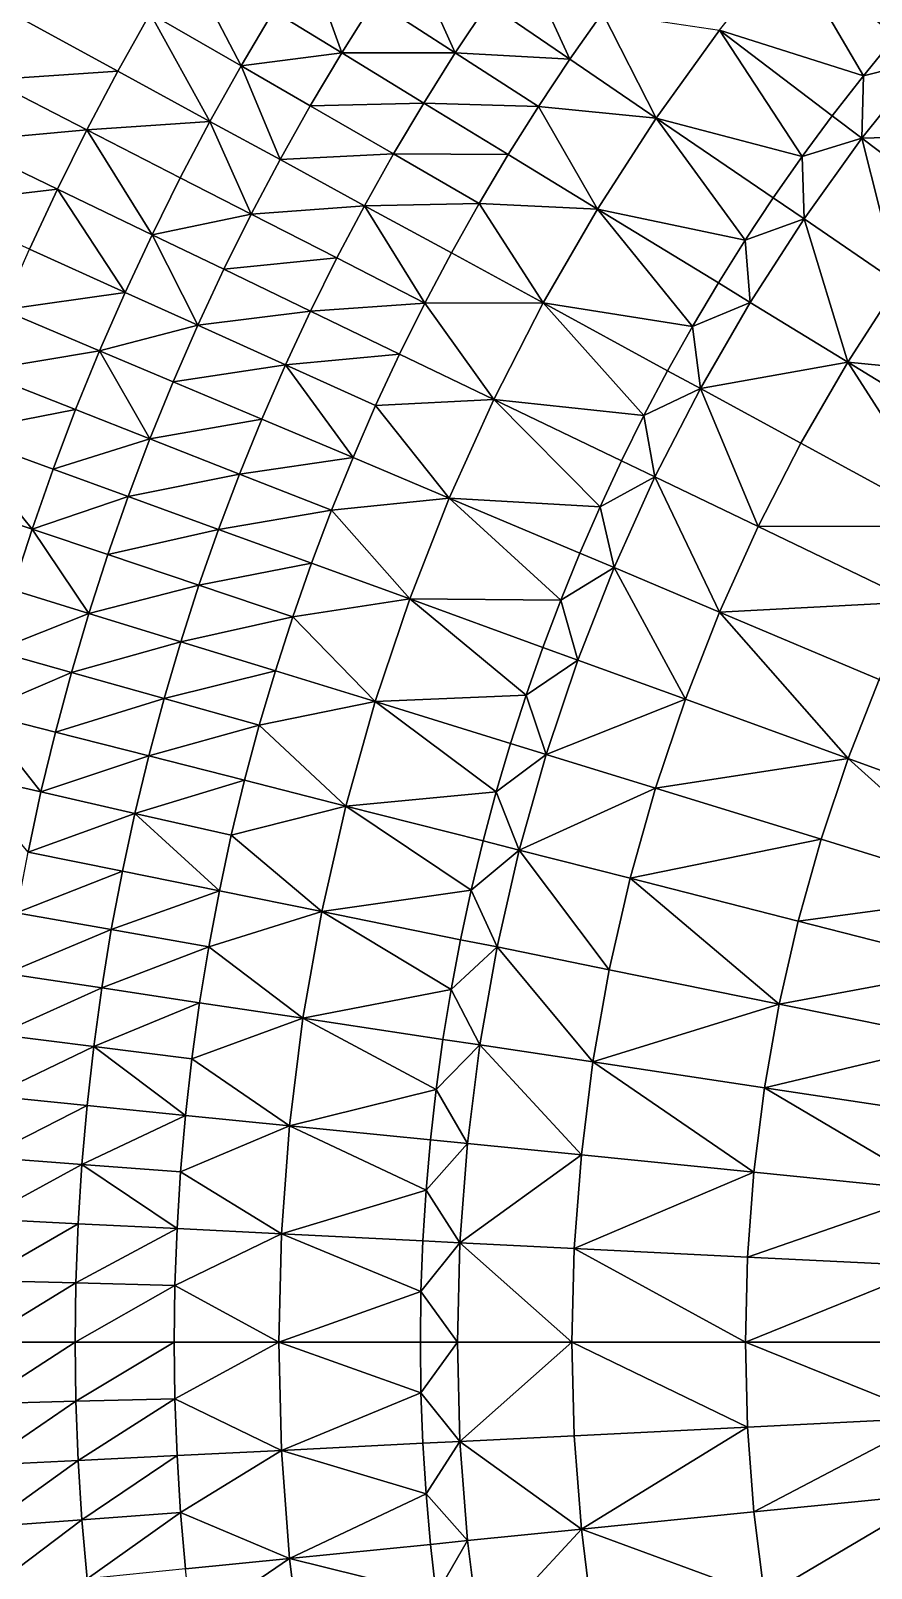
# Model space of a CAD drawing. Header units: millimetres. Extents: x -3250 to 5350, y -3250 to 3250.
# Drawn here: x -1967 to -1284, y -184 to 1065 of the extents above; entities that cross this region are included whole.
import ezdxf

# ---------------------------------------------------------------- set-up
doc = ezdxf.new("R2010")
doc.units = ezdxf.units.MM
doc.header["$MEASUREMENT"] = 0
doc.layers.add('MESH_3D', color=2, linetype='CONTINUOUS')

msp = doc.modelspace()

# ---------------------------------------------------------------- linework, layer by layer
at = {"layer": 'MESH_3D'}
for points in [[(2150.5, 2436.8, 32500), (-3128.5, 880.2, 32500), (-2326.6, -2269.3, 32500)], [(2150.5, 2436.8, 32500), (-2269.3, 2326.6, 32500), (-3128.5, 880.2, 32500)], [(2150.5, 2436.8, 32500), (-2326.6, -2269.3, 32500), (3105.6, 958, 32500)], [(-1869.5, 1079.3, -630.5), (-1842, 1125.6, -630.5), (-1795.6, 1036.7, -698.4)], [(-1842, 1125.6, -630.5), (-1769.2, 1081.1, -698.4), (-1795.6, 1036.7, -698.4)], [(-1769.2, 1081.1, -698.4), (-1741.7, 1124.9, -698.4), (-1713.9, 1047.3, -744.3)], [(-1741.7, 1124.9, -698.4), (-1687.3, 1089.7, -744.3), (-1713.9, 1047.3, -744.3)], [(-1687.3, 1089.7, -744.3), (-1659.6, 1131.5, -744.3), (-1621.6, 1047.3, -794.3)], [(-1659.6, 1131.5, -744.3), (-1595, 1087.4, -794.3), (-1621.6, 1047.3, -794.3)], [(-1595, 1087.4, -794.3), (-1567.3, 1126.8, -794.3), (-1528.5, 1042.1, -840.8)], [(-1567.3, 1126.8, -794.3), (-1502.1, 1079.9, -840.8), (-1528.5, 1042.1, -840.8)], [(-1407, 1065.8, -885.2), (-1352.1, 1134.6, -885.2), (-1290, 1028.8, -939.1)], [(-1352.1, 1134.6, -885.2), (-1237.1, 1091.8, -939.1), (-1264, 1060.6, -939.1)], [(-1352.1, 1134.6, -885.2), (-1264, 1060.6, -939.1), (-1290, 1028.8, -939.1)], [(-1713.9, 1047.3, -744.3), (-1687.3, 1089.7, -744.3), (-1621.6, 1047.3, -794.3)], [(-1621.6, 1047.3, -794.3), (-1595, 1087.4, -794.3), (-1528.5, 1042.1, -840.8)], [(-2000.1, 1025.4, -547.3), (-1973.9, 1074.9, -547.3), (-1895.8, 1032.4, -630.5)], [(-1973.9, 1074.9, -547.3), (-1869.5, 1079.3, -630.5), (-1895.8, 1032.4, -630.5)], [(-1895.8, 1032.4, -630.5), (-1869.5, 1079.3, -630.5), (-1820.9, 991.6, -698.4)], [(-1869.5, 1079.3, -630.5), (-1795.6, 1036.7, -698.4), (-1820.9, 991.6, -698.4)], [(-1795.6, 1036.7, -698.4), (-1769.2, 1081.1, -698.4), (-1713.9, 1047.3, -744.3)], [(-1458.4, 994.3, -885.2), (-1528.5, 1042.1, -840.8), (-1502.1, 1079.9, -840.8)], [(-1458.4, 994.3, -885.2), (-1502.1, 1079.9, -840.8), (-1407, 1065.8, -885.2)], [(-1458.4, 994.3, -885.2), (-1407, 1065.8, -885.2), (-1339.7, 963.2, -939.1)], [(-1407, 1065.8, -885.2), (-1315.3, 996.3, -939.1), (-1339.7, 963.2, -939.1)], [(-1407, 1065.8, -885.2), (-1290, 1028.8, -939.1), (-1315.3, 996.3, -939.1)], [(-1240.8, 1041.2, -952.1), (-1290, 1028.8, -939.1), (-1264, 1060.6, -939.1)], [(-1795.6, 1036.7, -698.4), (-1713.9, 1047.3, -744.3), (-1739.5, 1004.3, -744.3)], [(-1739.5, 1004.3, -744.3), (-1713.9, 1047.3, -744.3), (-1647.2, 1006.6, -794.3)], [(-1713.9, 1047.3, -744.3), (-1621.6, 1047.3, -794.3), (-1647.2, 1006.6, -794.3)], [(-1647.2, 1006.6, -794.3), (-1621.6, 1047.3, -794.3), (-1554, 1003.7, -840.8)], [(-1621.6, 1047.3, -794.3), (-1528.5, 1042.1, -840.8), (-1554, 1003.7, -840.8)], [(-1458.4, 994.3, -885.2), (-1554, 1003.7, -840.8), (-1528.5, 1042.1, -840.8)], [(-1291.2, 978, -952.1), (-1290, 1028.8, -939.1), (-1240.8, 1041.2, -952.1)], [(-1291.2, 978, -952.1), (-1240.8, 1041.2, -952.1), (-1169.6, 981.4, -989.8)], [(-2025, 975.2, -547.3), (-2000.1, 1025.4, -547.3), (-1920.9, 984.8, -630.5)], [(-2000.1, 1025.4, -547.3), (-1895.8, 1032.4, -630.5), (-1920.9, 984.8, -630.5)], [(-1920.9, 984.8, -630.5), (-1895.8, 1032.4, -630.5), (-1820.9, 991.6, -698.4)], [(-1820.9, 991.6, -698.4), (-1795.6, 1036.7, -698.4), (-1764, 960.6, -744.3)], [(-1795.6, 1036.7, -698.4), (-1739.5, 1004.3, -744.3), (-1764, 960.6, -744.3)], [(-1291.2, 978, -952.1), (-1315.3, 996.3, -939.1), (-1290, 1028.8, -939.1)], [(-1764, 960.6, -744.3), (-1739.5, 1004.3, -744.3), (-1671.8, 965.2, -794.3)], [(-1739.5, 1004.3, -744.3), (-1647.2, 1006.6, -794.3), (-1671.8, 965.2, -794.3)], [(-1671.8, 965.2, -794.3), (-1647.2, 1006.6, -794.3), (-1578.6, 964.7, -840.8)], [(-1647.2, 1006.6, -794.3), (-1554, 1003.7, -840.8), (-1578.6, 964.7, -840.8)], [(-1506.1, 920.4, -885.2), (-1578.6, 964.7, -840.8), (-1554, 1003.7, -840.8)], [(-1506.1, 920.4, -885.2), (-1554, 1003.7, -840.8), (-1458.4, 994.3, -885.2)], [(-1920.9, 984.8, -630.5), (-1820.9, 991.6, -698.4), (-1845, 945.9, -698.4)], [(-1845, 945.9, -698.4), (-1820.9, 991.6, -698.4), (-1787.4, 916.3, -744.3)], [(-1820.9, 991.6, -698.4), (-1764, 960.6, -744.3), (-1787.4, 916.3, -744.3)], [(-1506.1, 920.4, -885.2), (-1458.4, 994.3, -885.2), (-1386, 895.2, -939.1)], [(-1458.4, 994.3, -885.2), (-1339.7, 963.2, -939.1), (-1363.3, 929.5, -939.1)], [(-1458.4, 994.3, -885.2), (-1363.3, 929.5, -939.1), (-1386, 895.2, -939.1)], [(-1291.2, 978, -952.1), (-1339.7, 963.2, -939.1), (-1315.3, 996.3, -939.1)], [(-2048.7, 924.4, -547.3), (-2025, 975.2, -547.3), (-1944.9, 936.6, -630.5)], [(-2025, 975.2, -547.3), (-1920.9, 984.8, -630.5), (-1944.9, 936.6, -630.5)], [(-1944.9, 936.6, -630.5), (-1920.9, 984.8, -630.5), (-1868, 899.6, -698.4)], [(-1920.9, 984.8, -630.5), (-1845, 945.9, -698.4), (-1868, 899.6, -698.4)], [(-1338.3, 912.5, -952.1), (-1339.7, 963.2, -939.1), (-1291.2, 978, -952.1)], [(-1338.3, 912.5, -952.1), (-1291.2, 978, -952.1), (-1261.5, 860.1, -989.8)], [(-1291.2, 978, -952.1), (-1169.6, 981.4, -989.8), (-1217.1, 921.9, -989.8)], [(-1291.2, 978, -952.1), (-1217.1, 921.9, -989.8), (-1261.5, 860.1, -989.8)], [(-1764, 960.6, -744.3), (-1671.8, 965.2, -794.3), (-1695.3, 923.2, -794.3)], [(-1695.3, 923.2, -794.3), (-1671.8, 965.2, -794.3), (-1602.1, 925, -840.8)], [(-1671.8, 965.2, -794.3), (-1578.6, 964.7, -840.8), (-1602.1, 925, -840.8)], [(-1506.1, 920.4, -885.2), (-1602.1, 925, -840.8), (-1578.6, 964.7, -840.8)], [(-1338.3, 912.5, -952.1), (-1363.3, 929.5, -939.1), (-1339.7, 963.2, -939.1)], [(3105.6, 958, 32500), (-2326.6, -2269.3, 32500), (-1962.4, -2590.7, 32500)], [(3105.6, 958, 32500), (-1962.4, -2590.7, 32500), (-1625, -2814.6, 32500)], [(-1787.4, 916.3, -744.3), (-1764, 960.6, -744.3), (-1695.3, 923.2, -794.3)], [(3105.6, 958, 32500), (-1625, -2814.6, 32500), (-723.2, -3168.5, 32500)], [(-1868, 899.6, -698.4), (-1845, 945.9, -698.4), (-1787.4, 916.3, -744.3)], [(-2048.7, 924.4, -547.3), (-1944.9, 936.6, -630.5), (-1967.6, 887.8, -630.5)], [(-1967.6, 887.8, -630.5), (-1944.9, 936.6, -630.5), (-1889.9, 852.8, -698.4)], [(-1944.9, 936.6, -630.5), (-1868, 899.6, -698.4), (-1889.9, 852.8, -698.4)], [(-1695.3, 923.2, -794.3), (-1602.1, 925, -840.8), (-1624.7, 884.8, -840.8)], [(-1550.1, 844.2, -885.2), (-1624.7, 884.8, -840.8), (-1602.1, 925, -840.8)], [(-1550.1, 844.2, -885.2), (-1602.1, 925, -840.8), (-1506.1, 920.4, -885.2)], [(-1338.3, 912.5, -952.1), (-1386, 895.2, -939.1), (-1363.3, 929.5, -939.1)], [(-1868, 899.6, -698.4), (-1787.4, 916.3, -744.3), (-1809.7, 871.5, -744.3)], [(-1809.7, 871.5, -744.3), (-1787.4, 916.3, -744.3), (-1717.8, 880.7, -794.3)], [(-1787.4, 916.3, -744.3), (-1695.3, 923.2, -794.3), (-1717.8, 880.7, -794.3)], [(-1717.8, 880.7, -794.3), (-1695.3, 923.2, -794.3), (-1646.3, 844, -840.8)], [(-1695.3, 923.2, -794.3), (-1624.7, 884.8, -840.8), (-1646.3, 844, -840.8)], [(-1550.1, 844.2, -885.2), (-1506.1, 920.4, -885.2), (-1428.9, 825, -939.1)], [(-1506.1, 920.4, -885.2), (-1386, 895.2, -939.1), (-1407.9, 860.4, -939.1)], [(-1506.1, 920.4, -885.2), (-1407.9, 860.4, -939.1), (-1428.9, 825, -939.1)], [(-1382.1, 844.6, -952.1), (-1386, 895.2, -939.1), (-1338.3, 912.5, -952.1)], [(-1382.1, 844.6, -952.1), (-1338.3, 912.5, -952.1), (-1302.8, 796.1, -989.8)], [(-1338.3, 912.5, -952.1), (-1261.5, 860.1, -989.8), (-1302.8, 796.1, -989.8)], [(-1889.9, 852.8, -698.4), (-1868, 899.6, -698.4), (-1830.8, 826.1, -744.3)], [(-1868, 899.6, -698.4), (-1809.7, 871.5, -744.3), (-1830.8, 826.1, -744.3)], [(-1989.2, 838.5, -630.5), (-1967.6, 887.8, -630.5), (-1889.9, 852.8, -698.4)], [(-1382.1, 844.6, -952.1), (-1407.9, 860.4, -939.1), (-1386, 895.2, -939.1)], [(-1809.7, 871.5, -744.3), (-1717.8, 880.7, -794.3), (-1739.2, 837.6, -794.3)], [(-1739.2, 837.6, -794.3), (-1717.8, 880.7, -794.3), (-1646.3, 844, -840.8)], [(-1550.1, 844.2, -885.2), (-1646.3, 844, -840.8), (-1624.7, 884.8, -840.8)], [(-1830.8, 826.1, -744.3), (-1809.7, 871.5, -744.3), (-1739.2, 837.6, -794.3)], [(-1989.2, 838.5, -630.5), (-1889.9, 852.8, -698.4), (-1910.6, 805.4, -698.4)], [(-1910.6, 805.4, -698.4), (-1889.9, 852.8, -698.4), (-1830.8, 826.1, -744.3)], [(-1382.1, 844.6, -952.1), (-1428.9, 825, -939.1), (-1407.9, 860.4, -939.1)], [(-1302.8, 796.1, -989.8), (-1261.5, 860.1, -989.8), (-1145.1, 780.7, -1040.3)], [(-2009.5, 788.7, -630.5), (-1989.2, 838.5, -630.5), (-1910.6, 805.4, -698.4)], [(-1830.8, 826.1, -744.3), (-1739.2, 837.6, -794.3), (-1759.6, 793.9, -794.3)], [(-1759.6, 793.9, -794.3), (-1739.2, 837.6, -794.3), (-1666.8, 802.7, -840.8)], [(-1739.2, 837.6, -794.3), (-1646.3, 844, -840.8), (-1666.8, 802.7, -840.8)], [(-1590.3, 765.8, -885.2), (-1666.8, 802.7, -840.8), (-1646.3, 844, -840.8)], [(-1590.3, 765.8, -885.2), (-1646.3, 844, -840.8), (-1550.1, 844.2, -885.2)], [(-1590.3, 765.8, -885.2), (-1550.1, 844.2, -885.2), (-1468.3, 752.7, -939.1)], [(-1550.1, 844.2, -885.2), (-1428.9, 825, -939.1), (-1449.1, 789.1, -939.1)], [(-1550.1, 844.2, -885.2), (-1449.1, 789.1, -939.1), (-1468.3, 752.7, -939.1)], [(-1422.5, 774.7, -952.1), (-1428.9, 825, -939.1), (-1382.1, 844.6, -952.1)], [(-1422.5, 774.7, -952.1), (-1382.1, 844.6, -952.1), (-1302.8, 796.1, -989.8)], [(-1910.6, 805.4, -698.4), (-1830.8, 826.1, -744.3), (-1850.9, 780.2, -744.3)], [(-1850.9, 780.2, -744.3), (-1830.8, 826.1, -744.3), (-1759.6, 793.9, -794.3)], [(-1422.5, 774.7, -952.1), (-1449.1, 789.1, -939.1), (-1428.9, 825, -939.1)], [(-2009.5, 788.7, -630.5), (-1910.6, 805.4, -698.4), (-1930.1, 757.5, -698.4)], [(-1930.1, 757.5, -698.4), (-1910.6, 805.4, -698.4), (-1869.7, 733.8, -744.3)], [(-1910.6, 805.4, -698.4), (-1850.9, 780.2, -744.3), (-1869.7, 733.8, -744.3)], [(-1759.6, 793.9, -794.3), (-1666.8, 802.7, -840.8), (-1686.3, 760.9, -840.8)], [(-1590.3, 765.8, -885.2), (-1686.3, 760.9, -840.8), (-1666.8, 802.7, -840.8)], [(-2028.5, 738.3, -630.5), (-2009.5, 788.7, -630.5), (-1930.1, 757.5, -698.4)], [(-1850.9, 780.2, -744.3), (-1759.6, 793.9, -794.3), (-1778.8, 749.8, -794.3)], [(-1778.8, 749.8, -794.3), (-1759.6, 793.9, -794.3), (-1704.7, 718.6, -840.8)], [(-1759.6, 793.9, -794.3), (-1686.3, 760.9, -840.8), (-1704.7, 718.6, -840.8)], [(-1422.5, 774.7, -952.1), (-1468.3, 752.7, -939.1), (-1449.1, 789.1, -939.1)], [(-1422.5, 774.7, -952.1), (-1302.8, 796.1, -989.8), (-1340.9, 730.2, -989.8)], [(-1340.9, 730.2, -989.8), (-1302.8, 796.1, -989.8), (-1217.1, 662.8, -1040.3)], [(-1302.8, 796.1, -989.8), (-1182.6, 722.7, -1040.3), (-1217.1, 662.8, -1040.3)], [(-1302.8, 796.1, -989.8), (-1145.1, 780.7, -1040.3), (-1182.6, 722.7, -1040.3)], [(-1869.7, 733.8, -744.3), (-1850.9, 780.2, -744.3), (-1778.8, 749.8, -794.3)], [(-1459.4, 702.8, -952.1), (-1468.3, 752.7, -939.1), (-1422.5, 774.7, -952.1)], [(-1459.4, 702.8, -952.1), (-1422.5, 774.7, -952.1), (-1375.6, 662.5, -989.8)], [(-1422.5, 774.7, -952.1), (-1340.9, 730.2, -989.8), (-1375.6, 662.5, -989.8)], [(-1626.5, 685.6, -885.2), (-1686.3, 760.9, -840.8), (-1590.3, 765.8, -885.2)], [(-1626.5, 685.6, -885.2), (-1590.3, 765.8, -885.2), (-1504, 678.6, -939.1)], [(-1590.3, 765.8, -885.2), (-1468.3, 752.7, -939.1), (-1486.6, 715.9, -939.1)], [(-1590.3, 765.8, -885.2), (-1486.6, 715.9, -939.1), (-1504, 678.6, -939.1)], [(-2028.5, 738.3, -630.5), (-1930.1, 757.5, -698.4), (-1948.3, 709.1, -698.4)], [(-1948.3, 709.1, -698.4), (-1930.1, 757.5, -698.4), (-1869.7, 733.8, -744.3)], [(-1869.7, 733.8, -744.3), (-1778.8, 749.8, -794.3), (-1796.9, 705.2, -794.3)], [(-1796.9, 705.2, -794.3), (-1778.8, 749.8, -794.3), (-1704.7, 718.6, -840.8)], [(-1626.5, 685.6, -885.2), (-1704.7, 718.6, -840.8), (-1686.3, 760.9, -840.8)], [(-1459.4, 702.8, -952.1), (-1486.6, 715.9, -939.1), (-1468.3, 752.7, -939.1)], [(-2046.3, 687.5, -630.5), (-2028.5, 738.3, -630.5), (-1965.4, 660.3, -698.4)], [(-2028.5, 738.3, -630.5), (-1948.3, 709.1, -698.4), (-1965.4, 660.3, -698.4)], [(-1948.3, 709.1, -698.4), (-1869.7, 733.8, -744.3), (-1887.4, 687, -744.3)], [(-1887.4, 687, -744.3), (-1869.7, 733.8, -744.3), (-1796.9, 705.2, -794.3)], [(-1375.6, 662.5, -989.8), (-1340.9, 730.2, -989.8), (-1217.1, 662.8, -1040.3)], [(-1796.9, 705.2, -794.3), (-1704.7, 718.6, -840.8), (-1722.1, 675.9, -840.8)], [(-1626.5, 685.6, -885.2), (-1722.1, 675.9, -840.8), (-1704.7, 718.6, -840.8)], [(-1459.4, 702.8, -952.1), (-1504, 678.6, -939.1), (-1486.6, 715.9, -939.1)], [(-1965.4, 660.3, -698.4), (-1948.3, 709.1, -698.4), (-1887.4, 687, -744.3)], [(-1887.4, 687, -744.3), (-1796.9, 705.2, -794.3), (-1814, 660.2, -794.3)], [(-1814, 660.2, -794.3), (-1796.9, 705.2, -794.3), (-1722.1, 675.9, -840.8)], [(-1492.6, 629.2, -952.1), (-1504, 678.6, -939.1), (-1459.4, 702.8, -952.1)], [(-1492.6, 629.2, -952.1), (-1459.4, 702.8, -952.1), (-1406.9, 593.1, -989.8)], [(-1459.4, 702.8, -952.1), (-1375.6, 662.5, -989.8), (-1406.9, 593.1, -989.8)], [(-2046.3, 687.5, -630.5), (-1965.4, 660.3, -698.4), (-1981.3, 611.1, -698.4)], [(-1965.4, 660.3, -698.4), (-1887.4, 687, -744.3), (-1904, 639.7, -744.3)], [(-1904, 639.7, -744.3), (-1887.4, 687, -744.3), (-1814, 660.2, -794.3)], [(-1814, 660.2, -794.3), (-1722.1, 675.9, -840.8), (-1738.4, 632.7, -840.8)], [(-1658.6, 603.7, -885.2), (-1738.4, 632.7, -840.8), (-1722.1, 675.9, -840.8)], [(-1658.6, 603.7, -885.2), (-1722.1, 675.9, -840.8), (-1626.5, 685.6, -885.2)], [(-1658.6, 603.7, -885.2), (-1626.5, 685.6, -885.2), (-1535.9, 602.8, -939.1)], [(-1626.5, 685.6, -885.2), (-1504, 678.6, -939.1), (-1520.4, 640.9, -939.1)], [(-1626.5, 685.6, -885.2), (-1520.4, 640.9, -939.1), (-1535.9, 602.8, -939.1)], [(-1492.6, 629.2, -952.1), (-1520.4, 640.9, -939.1), (-1504, 678.6, -939.1)], [(-1406.9, 593.1, -989.8), (-1375.6, 662.5, -989.8), (-1248.6, 601.3, -1040.3)], [(-1375.6, 662.5, -989.8), (-1217.1, 662.8, -1040.3), (-1248.6, 601.3, -1040.3)], [(-1981.3, 611.1, -698.4), (-1965.4, 660.3, -698.4), (-1919.3, 592, -744.3)], [(-1965.4, 660.3, -698.4), (-1904, 639.7, -744.3), (-1919.3, 592, -744.3)], [(-1904, 639.7, -744.3), (-1814, 660.2, -794.3), (-1829.9, 614.8, -794.3)], [(-1829.9, 614.8, -794.3), (-1814, 660.2, -794.3), (-1738.4, 632.7, -840.8)], [(-1919.3, 592, -744.3), (-1904, 639.7, -744.3), (-1829.9, 614.8, -794.3)], [(-1492.6, 629.2, -952.1), (-1535.9, 602.8, -939.1), (-1520.4, 640.9, -939.1)], [(-1829.9, 614.8, -794.3), (-1738.4, 632.7, -840.8), (-1753.7, 589.2, -840.8)], [(-1658.6, 603.7, -885.2), (-1753.7, 589.2, -840.8), (-1738.4, 632.7, -840.8)], [(-1522.1, 554, -952.1), (-1535.9, 602.8, -939.1), (-1492.6, 629.2, -952.1)], [(-1522.1, 554, -952.1), (-1492.6, 629.2, -952.1), (-1434.7, 522.2, -989.8)], [(-1492.6, 629.2, -952.1), (-1406.9, 593.1, -989.8), (-1434.7, 522.2, -989.8)], [(-1919.3, 592, -744.3), (-1829.9, 614.8, -794.3), (-1844.6, 569, -794.3)], [(-1844.6, 569, -794.3), (-1829.9, 614.8, -794.3), (-1753.7, 589.2, -840.8)], [(-1995.9, 561.6, -698.4), (-1981.3, 611.1, -698.4), (-1919.3, 592, -744.3)], [(-1686.7, 520.3, -885.2), (-1753.7, 589.2, -840.8), (-1658.6, 603.7, -885.2)], [(-1686.7, 520.3, -885.2), (-1658.6, 603.7, -885.2), (-1564.1, 525.5, -939.1)], [(-1658.6, 603.7, -885.2), (-1535.9, 602.8, -939.1), (-1550.5, 564.3, -939.1)], [(-1658.6, 603.7, -885.2), (-1550.5, 564.3, -939.1), (-1564.1, 525.5, -939.1)], [(-1522.1, 554, -952.1), (-1550.5, 564.3, -939.1), (-1535.9, 602.8, -939.1)], [(-1406.9, 593.1, -989.8), (-1248.6, 601.3, -1040.3), (-1277.1, 538.3, -1040.3)], [(-1995.9, 561.6, -698.4), (-1919.3, 592, -744.3), (-1933.5, 544, -744.3)], [(-1933.5, 544, -744.3), (-1919.3, 592, -744.3), (-1844.6, 569, -794.3)], [(-1844.6, 569, -794.3), (-1753.7, 589.2, -840.8), (-1767.8, 545.3, -840.8)], [(-1686.7, 520.3, -885.2), (-1767.8, 545.3, -840.8), (-1753.7, 589.2, -840.8)], [(-1434.7, 522.2, -989.8), (-1406.9, 593.1, -989.8), (-1302.3, 474, -1040.3)], [(-1406.9, 593.1, -989.8), (-1277.1, 538.3, -1040.3), (-1302.3, 474, -1040.3)], [(-1933.5, 544, -744.3), (-1844.6, 569, -794.3), (-1858.2, 522.8, -794.3)], [(-1858.2, 522.8, -794.3), (-1844.6, 569, -794.3), (-1767.8, 545.3, -840.8)], [(-1522.1, 554, -952.1), (-1564.1, 525.5, -939.1), (-1550.5, 564.3, -939.1)], [(-2009.3, 511.6, -698.4), (-1995.9, 561.6, -698.4), (-1933.5, 544, -744.3)], [(-1547.8, 477.4, -952.1), (-1564.1, 525.5, -939.1), (-1522.1, 554, -952.1)], [(-1547.8, 477.4, -952.1), (-1522.1, 554, -952.1), (-1434.7, 522.2, -989.8)], [(-2009.3, 511.6, -698.4), (-1933.5, 544, -744.3), (-1946.5, 495.6, -744.3)], [(-1946.5, 495.6, -744.3), (-1933.5, 544, -744.3), (-1858.2, 522.8, -794.3)], [(-1858.2, 522.8, -794.3), (-1767.8, 545.3, -840.8), (-1780.9, 501.1, -840.8)], [(-1686.7, 520.3, -885.2), (-1780.9, 501.1, -840.8), (-1767.8, 545.3, -840.8)], [(-1302.3, 474, -1040.3), (-1277.1, 538.3, -1040.3), (-1160.4, 422.3, -1086.9)], [(-1686.7, 520.3, -885.2), (-1564.1, 525.5, -939.1), (-1576.7, 486.3, -939.1)], [(-1547.8, 477.4, -952.1), (-1576.7, 486.3, -939.1), (-1564.1, 525.5, -939.1)], [(-1946.5, 495.6, -744.3), (-1858.2, 522.8, -794.3), (-1870.7, 476.3, -794.3)], [(-1870.7, 476.3, -794.3), (-1858.2, 522.8, -794.3), (-1780.9, 501.1, -840.8)], [(-1710.5, 435.5, -885.2), (-1780.9, 501.1, -840.8), (-1686.7, 520.3, -885.2)], [(-1710.5, 435.5, -885.2), (-1686.7, 520.3, -885.2), (-1588.3, 446.9, -939.1)], [(-1686.7, 520.3, -885.2), (-1576.7, 486.3, -939.1), (-1588.3, 446.9, -939.1)], [(-1547.8, 477.4, -952.1), (-1434.7, 522.2, -989.8), (-1459, 450, -989.8)], [(-1459, 450, -989.8), (-1434.7, 522.2, -989.8), (-1302.3, 474, -1040.3)], [(-2021.4, 461.4, -698.4), (-2009.3, 511.6, -698.4), (-1958.2, 446.9, -744.3)], [(-2009.3, 511.6, -698.4), (-1946.5, 495.6, -744.3), (-1958.2, 446.9, -744.3)], [(-1870.7, 476.3, -794.3), (-1780.9, 501.1, -840.8), (-1792.8, 456.5, -840.8)], [(-1710.5, 435.5, -885.2), (-1792.8, 456.5, -840.8), (-1780.9, 501.1, -840.8)], [(-1958.2, 446.9, -744.3), (-1946.5, 495.6, -744.3), (-1870.7, 476.3, -794.3)], [(-1958.2, 446.9, -744.3), (-1870.7, 476.3, -794.3), (-1882, 429.5, -794.3)], [(-1882, 429.5, -794.3), (-1870.7, 476.3, -794.3), (-1792.8, 456.5, -840.8)], [(-1547.8, 477.4, -952.1), (-1588.3, 446.9, -939.1), (-1576.7, 486.3, -939.1)], [(-1569.7, 399.7, -952.1), (-1588.3, 446.9, -939.1), (-1547.8, 477.4, -952.1)], [(-1569.7, 399.7, -952.1), (-1547.8, 477.4, -952.1), (-1459, 450, -989.8)], [(-1459, 450, -989.8), (-1302.3, 474, -1040.3), (-1324.3, 408.5, -1040.3)], [(-1324.3, 408.5, -1040.3), (-1302.3, 474, -1040.3), (-1180, 364, -1086.9)], [(-1302.3, 474, -1040.3), (-1160.4, 422.3, -1086.9), (-1180, 364, -1086.9)], [(-2021.4, 461.4, -698.4), (-1958.2, 446.9, -744.3), (-1968.7, 398, -744.3)], [(-1882, 429.5, -794.3), (-1792.8, 456.5, -840.8), (-1803.6, 411.7, -840.8)], [(-1710.5, 435.5, -885.2), (-1803.6, 411.7, -840.8), (-1792.8, 456.5, -840.8)], [(-1569.7, 399.7, -952.1), (-1459, 450, -989.8), (-1479.6, 376.8, -989.8)], [(-1479.6, 376.8, -989.8), (-1459, 450, -989.8), (-1324.3, 408.5, -1040.3)], [(-1968.7, 398, -744.3), (-1958.2, 446.9, -744.3), (-1882, 429.5, -794.3)], [(-1710.5, 435.5, -885.2), (-1588.3, 446.9, -939.1), (-1599, 407.1, -939.1)], [(-1569.7, 399.7, -952.1), (-1599, 407.1, -939.1), (-1588.3, 446.9, -939.1)], [(-1968.7, 398, -744.3), (-1882, 429.5, -794.3), (-1892.1, 382.5, -794.3)], [(-1892.1, 382.5, -794.3), (-1882, 429.5, -794.3), (-1813.3, 366.6, -840.8)], [(-1882, 429.5, -794.3), (-1803.6, 411.7, -840.8), (-1813.3, 366.6, -840.8)], [(-1730.1, 349.7, -885.2), (-1803.6, 411.7, -840.8), (-1710.5, 435.5, -885.2)], [(-1730.1, 349.7, -885.2), (-1710.5, 435.5, -885.2), (-1608.6, 367.2, -939.1)], [(-1710.5, 435.5, -885.2), (-1599, 407.1, -939.1), (-1608.6, 367.2, -939.1)], [(-1730.1, 349.7, -885.2), (-1813.3, 366.6, -840.8), (-1803.6, 411.7, -840.8)], [(-1569.7, 399.7, -952.1), (-1608.6, 367.2, -939.1), (-1599, 407.1, -939.1)], [(-1587.7, 321, -952.1), (-1608.6, 367.2, -939.1), (-1569.7, 399.7, -952.1)], [(-1587.7, 321, -952.1), (-1569.7, 399.7, -952.1), (-1496.5, 302.5, -989.8)], [(-1569.7, 399.7, -952.1), (-1479.6, 376.8, -989.8), (-1496.5, 302.5, -989.8)], [(-1479.6, 376.8, -989.8), (-1324.3, 408.5, -1040.3), (-1343, 342, -1040.3)], [(-1343, 342, -1040.3), (-1324.3, 408.5, -1040.3), (-1180, 364, -1086.9)], [(-1978.1, 348.8, -744.3), (-1968.7, 398, -744.3), (-1892.1, 382.5, -794.3)], [(-1978.1, 348.8, -744.3), (-1892.1, 382.5, -794.3), (-1901.1, 335.2, -794.3)], [(-1901.1, 335.2, -794.3), (-1892.1, 382.5, -794.3), (-1813.3, 366.6, -840.8)], [(-1496.5, 302.5, -989.8), (-1479.6, 376.8, -989.8), (-1358.4, 274.6, -1040.3)], [(-1479.6, 376.8, -989.8), (-1343, 342, -1040.3), (-1358.4, 274.6, -1040.3)], [(-1901.1, 335.2, -794.3), (-1813.3, 366.6, -840.8), (-1821.9, 321.2, -840.8)], [(-1730.1, 349.7, -885.2), (-1821.9, 321.2, -840.8), (-1813.3, 366.6, -840.8)], [(-1730.1, 349.7, -885.2), (-1608.6, 367.2, -939.1), (-1617.3, 326.9, -939.1)], [(-1587.7, 321, -952.1), (-1617.3, 326.9, -939.1), (-1608.6, 367.2, -939.1)], [(-1343, 342, -1040.3), (-1180, 364, -1086.9), (-1196.7, 304.7, -1086.9)], [(-1745.4, 263.1, -885.2), (-1821.9, 321.2, -840.8), (-1730.1, 349.7, -885.2)], [(-1745.4, 263.1, -885.2), (-1730.1, 349.7, -885.2), (-1624.9, 286.5, -939.1)], [(-1730.1, 349.7, -885.2), (-1617.3, 326.9, -939.1), (-1624.9, 286.5, -939.1)], [(-1986.1, 299.4, -744.3), (-1978.1, 348.8, -744.3), (-1901.1, 335.2, -794.3)], [(-1358.4, 274.6, -1040.3), (-1343, 342, -1040.3), (-1196.7, 304.7, -1086.9)], [(-1986.1, 299.4, -744.3), (-1901.1, 335.2, -794.3), (-1908.8, 287.7, -794.3)], [(-1908.8, 287.7, -794.3), (-1901.1, 335.2, -794.3), (-1821.9, 321.2, -840.8)], [(-1587.7, 321, -952.1), (-1624.9, 286.5, -939.1), (-1617.3, 326.9, -939.1)], [(-1908.8, 287.7, -794.3), (-1821.9, 321.2, -840.8), (-1829.3, 275.7, -840.8)], [(-1745.4, 263.1, -885.2), (-1829.3, 275.7, -840.8), (-1821.9, 321.2, -840.8)], [(-1601.7, 241.4, -952.1), (-1624.9, 286.5, -939.1), (-1587.7, 321, -952.1)], [(-1601.7, 241.4, -952.1), (-1587.7, 321, -952.1), (-1509.8, 227.6, -989.8)], [(-1587.7, 321, -952.1), (-1496.5, 302.5, -989.8), (-1509.8, 227.6, -989.8)], [(-1509.8, 227.6, -989.8), (-1496.5, 302.5, -989.8), (-1358.4, 274.6, -1040.3)], [(-1358.4, 274.6, -1040.3), (-1196.7, 304.7, -1086.9), (-1210.4, 244.7, -1086.9)], [(-1993, 249.8, -744.3), (-1986.1, 299.4, -744.3), (-1908.8, 287.7, -794.3)], [(-1993, 249.8, -744.3), (-1908.8, 287.7, -794.3), (-1915.4, 240, -794.3)], [(-1915.4, 240, -794.3), (-1908.8, 287.7, -794.3), (-1829.3, 275.7, -840.8)], [(-1915.4, 240, -794.3), (-1829.3, 275.7, -840.8), (-1835.6, 230, -840.8)], [(-1745.4, 263.1, -885.2), (-1835.6, 230, -840.8), (-1829.3, 275.7, -840.8)], [(-1745.4, 263.1, -885.2), (-1624.9, 286.5, -939.1), (-1631.6, 245.9, -939.1)], [(-1601.7, 241.4, -952.1), (-1631.6, 245.9, -939.1), (-1624.9, 286.5, -939.1)], [(-1756.3, 175.7, -885.2), (-1835.6, 230, -840.8), (-1745.4, 263.1, -885.2)], [(-1756.3, 175.7, -885.2), (-1745.4, 263.1, -885.2), (-1637.2, 205.2, -939.1)], [(-1745.4, 263.1, -885.2), (-1631.6, 245.9, -939.1), (-1637.2, 205.2, -939.1)], [(-1509.8, 227.6, -989.8), (-1358.4, 274.6, -1040.3), (-1370.4, 206.6, -1040.3)], [(-1370.4, 206.6, -1040.3), (-1358.4, 274.6, -1040.3), (-1210.4, 244.7, -1086.9)], [(-1998.6, 200, -744.3), (-1993, 249.8, -744.3), (-1915.4, 240, -794.3)], [(-1998.6, 200, -744.3), (-1915.4, 240, -794.3), (-1920.8, 192.2, -794.3)], [(-1920.8, 192.2, -794.3), (-1915.4, 240, -794.3), (-1840.8, 184.2, -840.8)], [(-1915.4, 240, -794.3), (-1835.6, 230, -840.8), (-1840.8, 184.2, -840.8)], [(-1601.7, 241.4, -952.1), (-1637.2, 205.2, -939.1), (-1631.6, 245.9, -939.1)], [(-1611.7, 161.3, -952.1), (-1637.2, 205.2, -939.1), (-1601.7, 241.4, -952.1)], [(-1611.7, 161.3, -952.1), (-1601.7, 241.4, -952.1), (-1519.2, 152, -989.8)], [(-1601.7, 241.4, -952.1), (-1509.8, 227.6, -989.8), (-1519.2, 152, -989.8)], [(-1370.4, 206.6, -1040.3), (-1210.4, 244.7, -1086.9), (-1221.1, 184, -1086.9)], [(-1756.3, 175.7, -885.2), (-1840.8, 184.2, -840.8), (-1835.6, 230, -840.8)], [(-1519.2, 152, -989.8), (-1509.8, 227.6, -989.8), (-1379, 138, -1040.3)], [(-1509.8, 227.6, -989.8), (-1370.4, 206.6, -1040.3), (-1379, 138, -1040.3)], [(-2003, 150.1, -744.3), (-1998.6, 200, -744.3), (-1920.8, 192.2, -794.3)], [(-1756.3, 175.7, -885.2), (-1637.2, 205.2, -939.1), (-1641.8, 164.3, -939.1)], [(-1611.7, 161.3, -952.1), (-1641.8, 164.3, -939.1), (-1637.2, 205.2, -939.1)], [(-1379, 138, -1040.3), (-1370.4, 206.6, -1040.3), (-1228.7, 123, -1086.9)], [(-1370.4, 206.6, -1040.3), (-1221.1, 184, -1086.9), (-1228.7, 123, -1086.9)], [(-2003, 150.1, -744.3), (-1920.8, 192.2, -794.3), (-1925, 144.3, -794.3)], [(-1925, 144.3, -794.3), (-1920.8, 192.2, -794.3), (-1840.8, 184.2, -840.8)], [(-1925, 144.3, -794.3), (-1840.8, 184.2, -840.8), (-1844.8, 138.3, -840.8)], [(-1756.3, 175.7, -885.2), (-1844.8, 138.3, -840.8), (-1840.8, 184.2, -840.8)], [(-1762.9, 88, -885.2), (-1844.8, 138.3, -840.8), (-1756.3, 175.7, -885.2)], [(-1762.9, 88, -885.2), (-1756.3, 175.7, -885.2), (-1645.4, 123.3, -939.1)], [(-1756.3, 175.7, -885.2), (-1641.8, 164.3, -939.1), (-1645.4, 123.3, -939.1)], [(-1611.7, 161.3, -952.1), (-1645.4, 123.3, -939.1), (-1641.8, 164.3, -939.1)], [(-2006.1, 100.1, -744.3), (-2003, 150.1, -744.3), (-1925, 144.3, -794.3)], [(-1617.8, 80.7, -952.1), (-1645.4, 123.3, -939.1), (-1611.7, 161.3, -952.1)], [(-1617.8, 80.7, -952.1), (-1611.7, 161.3, -952.1), (-1519.2, 152, -989.8)], [(-1617.8, 80.7, -952.1), (-1519.2, 152, -989.8), (-1524.9, 76.1, -989.8)], [(-1524.9, 76.1, -989.8), (-1519.2, 152, -989.8), (-1379, 138, -1040.3)], [(-2006.1, 100.1, -744.3), (-1925, 144.3, -794.3), (-1928, 96.2, -794.3)], [(-1928, 96.2, -794.3), (-1925, 144.3, -794.3), (-1847.7, 92.2, -840.8)], [(-1925, 144.3, -794.3), (-1844.8, 138.3, -840.8), (-1847.7, 92.2, -840.8)], [(-1762.9, 88, -885.2), (-1847.7, 92.2, -840.8), (-1844.8, 138.3, -840.8)], [(-1524.9, 76.1, -989.8), (-1379, 138, -1040.3), (-1384.2, 69.1, -1040.3)], [(-1384.2, 69.1, -1040.3), (-1379, 138, -1040.3), (-1228.7, 123, -1086.9)], [(-1762.9, 88, -885.2), (-1645.4, 123.3, -939.1), (-1647.9, 82.2, -939.1)], [(-1617.8, 80.7, -952.1), (-1647.9, 82.2, -939.1), (-1645.4, 123.3, -939.1)], [(-1384.2, 69.1, -1040.3), (-1228.7, 123, -1086.9), (-1233.3, 61.6, -1086.9)], [(-2007.9, 50.1, -744.3), (-2006.1, 100.1, -744.3), (-1928, 96.2, -794.3)], [(-2007.9, 50.1, -744.3), (-1928, 96.2, -794.3), (-1929.8, 48.1, -794.3)], [(-1929.8, 48.1, -794.3), (-1928, 96.2, -794.3), (-1847.7, 92.2, -840.8)], [(-1929.8, 48.1, -794.3), (-1847.7, 92.2, -840.8), (-1849.4, 46.1, -840.8)], [(-1762.9, 88, -885.2), (-1849.4, 46.1, -840.8), (-1847.7, 92.2, -840.8)], [(-1765.1, 0, -885.2), (-1849.4, 46.1, -840.8), (-1762.9, 88, -885.2)], [(-1765.1, 0, -885.2), (-1762.9, 88, -885.2), (-1649.5, 41.1, -939.1)], [(-1762.9, 88, -885.2), (-1647.9, 82.2, -939.1), (-1649.5, 41.1, -939.1)], [(-1617.8, 80.7, -952.1), (-1649.5, 41.1, -939.1), (-1647.9, 82.2, -939.1)], [(-1619.8, 0, -952.1), (-1649.5, 41.1, -939.1), (-1617.8, 80.7, -952.1)], [(-1619.8, 0, -952.1), (-1617.8, 80.7, -952.1), (-1526.8, 0, -989.8)], [(-1617.8, 80.7, -952.1), (-1524.9, 76.1, -989.8), (-1526.8, 0, -989.8)], [(-1526.8, 0, -989.8), (-1524.9, 76.1, -989.8), (-1385.9, 0, -1040.3)], [(-1524.9, 76.1, -989.8), (-1384.2, 69.1, -1040.3), (-1385.9, 0, -1040.3)], [(-1385.9, 0, -1040.3), (-1384.2, 69.1, -1040.3), (-1233.3, 61.6, -1086.9)], [(-2008.6, 0, -744.3), (-2007.9, 50.1, -744.3), (-1929.8, 48.1, -794.3)], [(-1385.9, 0, -1040.3), (-1233.3, 61.6, -1086.9), (-1234.9, 0, -1086.9)], [(-2008.6, 0, -744.3), (-1929.8, 48.1, -794.3), (-1930.4, 0, -794.3)], [(-1930.4, 0, -794.3), (-1929.8, 48.1, -794.3), (-1849.4, 46.1, -840.8)], [(-1930.4, 0, -794.3), (-1849.4, 46.1, -840.8), (-1850, 0, -840.8)], [(-1765.1, 0, -885.2), (-1850, 0, -840.8), (-1849.4, 46.1, -840.8)], [(-1765.1, 0, -885.2), (-1649.5, 41.1, -939.1), (-1650, 0, -939.1)], [(-1619.8, 0, -952.1), (-1650, 0, -939.1), (-1649.5, 41.1, -939.1)], [(-2007.9, -50.1, -744.3), (-2008.6, 0, -744.3), (-1930.4, 0, -794.3)], [(-2007.9, -50.1, -744.3), (-1930.4, 0, -794.3), (-1929.8, -48.1, -794.3)], [(-1929.8, -48.1, -794.3), (-1930.4, 0, -794.3), (-1850, 0, -840.8)], [(-1929.8, -48.1, -794.3), (-1850, 0, -840.8), (-1849.4, -46.1, -840.8)], [(-1765.1, 0, -885.2), (-1849.4, -46.1, -840.8), (-1850, 0, -840.8)], [(-1762.9, -88, -885.2), (-1849.4, -46.1, -840.8), (-1765.1, 0, -885.2)], [(-1765.1, 0, -885.2), (-1650, 0, -939.1), (-1649.5, -41.1, -939.1)], [(-1762.9, -88, -885.2), (-1765.1, 0, -885.2), (-1649.5, -41.1, -939.1)], [(-1619.8, 0, -952.1), (-1649.5, -41.1, -939.1), (-1650, 0, -939.1)], [(-1617.8, -80.7, -952.1), (-1649.5, -41.1, -939.1), (-1619.8, 0, -952.1)], [(-1617.8, -80.7, -952.1), (-1619.8, 0, -952.1), (-1526.8, 0, -989.8)], [(-1617.8, -80.7, -952.1), (-1526.8, 0, -989.8), (-1524.9, -76.1, -989.8)], [(-1526.8, 0, -989.8), (-1385.9, 0, -1040.3), (-1384.2, -69.1, -1040.3)], [(-1524.9, -76.1, -989.8), (-1526.8, 0, -989.8), (-1384.2, -69.1, -1040.3)], [(-1385.9, 0, -1040.3), (-1234.9, 0, -1086.9), (-1233.3, -61.6, -1086.9)], [(-1384.2, -69.1, -1040.3), (-1385.9, 0, -1040.3), (-1233.3, -61.6, -1086.9)], [(-2006.1, -100.1, -744.3), (-2007.9, -50.1, -744.3), (-1929.8, -48.1, -794.3)], [(-2006.1, -100.1, -744.3), (-1929.8, -48.1, -794.3), (-1928, -96.2, -794.3)], [(-1928, -96.2, -794.3), (-1929.8, -48.1, -794.3), (-1849.4, -46.1, -840.8)], [(-1928, -96.2, -794.3), (-1849.4, -46.1, -840.8), (-1847.7, -92.2, -840.8)], [(-1762.9, -88, -885.2), (-1847.7, -92.2, -840.8), (-1849.4, -46.1, -840.8)], [(-1762.9, -88, -885.2), (-1649.5, -41.1, -939.1), (-1647.9, -82.2, -939.1)], [(-1617.8, -80.7, -952.1), (-1647.9, -82.2, -939.1), (-1649.5, -41.1, -939.1)], [(-1379, -138, -1040.3), (-1384.2, -69.1, -1040.3), (-1233.3, -61.6, -1086.9)], [(-1379, -138, -1040.3), (-1233.3, -61.6, -1086.9), (-1228.7, -123, -1086.9)], [(-1519.2, -152, -989.8), (-1524.9, -76.1, -989.8), (-1384.2, -69.1, -1040.3)], [(-1519.2, -152, -989.8), (-1384.2, -69.1, -1040.3), (-1379, -138, -1040.3)], [(-1762.9, -88, -885.2), (-1647.9, -82.2, -939.1), (-1645.4, -123.3, -939.1)], [(-1617.8, -80.7, -952.1), (-1645.4, -123.3, -939.1), (-1647.9, -82.2, -939.1)], [(-1611.7, -161.3, -952.1), (-1645.4, -123.3, -939.1), (-1617.8, -80.7, -952.1)], [(-1617.8, -80.7, -952.1), (-1524.9, -76.1, -989.8), (-1519.2, -152, -989.8)], [(-1611.7, -161.3, -952.1), (-1617.8, -80.7, -952.1), (-1519.2, -152, -989.8)], [(-2003, -150.1, -744.3), (-2006.1, -100.1, -744.3), (-1928, -96.2, -794.3)], [(-2003, -150.1, -744.3), (-1928, -96.2, -794.3), (-1925, -144.3, -794.3)], [(-1925, -144.3, -794.3), (-1928, -96.2, -794.3), (-1847.7, -92.2, -840.8)], [(-1925, -144.3, -794.3), (-1847.7, -92.2, -840.8), (-1844.8, -138.3, -840.8)], [(-1762.9, -88, -885.2), (-1844.8, -138.3, -840.8), (-1847.7, -92.2, -840.8)], [(-1756.3, -175.7, -885.2), (-1844.8, -138.3, -840.8), (-1762.9, -88, -885.2)], [(-1756.3, -175.7, -885.2), (-1762.9, -88, -885.2), (-1645.4, -123.3, -939.1)], [(-1756.3, -175.7, -885.2), (-1645.4, -123.3, -939.1), (-1641.8, -164.3, -939.1)], [(-1611.7, -161.3, -952.1), (-1641.8, -164.3, -939.1), (-1645.4, -123.3, -939.1)], [(-1370.4, -206.6, -1040.3), (-1379, -138, -1040.3), (-1228.7, -123, -1086.9)], [(-1370.4, -206.6, -1040.3), (-1228.7, -123, -1086.9), (-1221.1, -184, -1086.9)], [(-1998.6, -200, -744.3), (-2003, -150.1, -744.3), (-1925, -144.3, -794.3)], [(-1998.6, -200, -744.3), (-1925, -144.3, -794.3), (-1920.8, -192.2, -794.3)], [(-1920.8, -192.2, -794.3), (-1925, -144.3, -794.3), (-1844.8, -138.3, -840.8)], [(-1920.8, -192.2, -794.3), (-1844.8, -138.3, -840.8), (-1840.8, -184.2, -840.8)], [(-1756.3, -175.7, -885.2), (-1840.8, -184.2, -840.8), (-1844.8, -138.3, -840.8)], [(-1519.2, -152, -989.8), (-1379, -138, -1040.3), (-1370.4, -206.6, -1040.3)], [(-1611.7, -161.3, -952.1), (-1637.2, -205.2, -939.1), (-1641.8, -164.3, -939.1)], [(-1601.7, -241.4, -952.1), (-1637.2, -205.2, -939.1), (-1611.7, -161.3, -952.1)], [(-1601.7, -241.4, -952.1), (-1611.7, -161.3, -952.1), (-1519.2, -152, -989.8)], [(-1601.7, -241.4, -952.1), (-1519.2, -152, -989.8), (-1509.8, -227.6, -989.8)], [(-1509.8, -227.6, -989.8), (-1519.2, -152, -989.8), (-1370.4, -206.6, -1040.3)], [(-1756.3, -175.7, -885.2), (-1641.8, -164.3, -939.1), (-1637.2, -205.2, -939.1)], [(-1756.3, -175.7, -885.2), (-1835.6, -230, -840.8), (-1840.8, -184.2, -840.8)], [(-1745.4, -263.1, -885.2), (-1835.6, -230, -840.8), (-1756.3, -175.7, -885.2)], [(-1745.4, -263.1, -885.2), (-1756.3, -175.7, -885.2), (-1637.2, -205.2, -939.1)]]:
    msp.add_3dface(points, dxfattribs=at)

doc.saveas('drawing.dxf')
